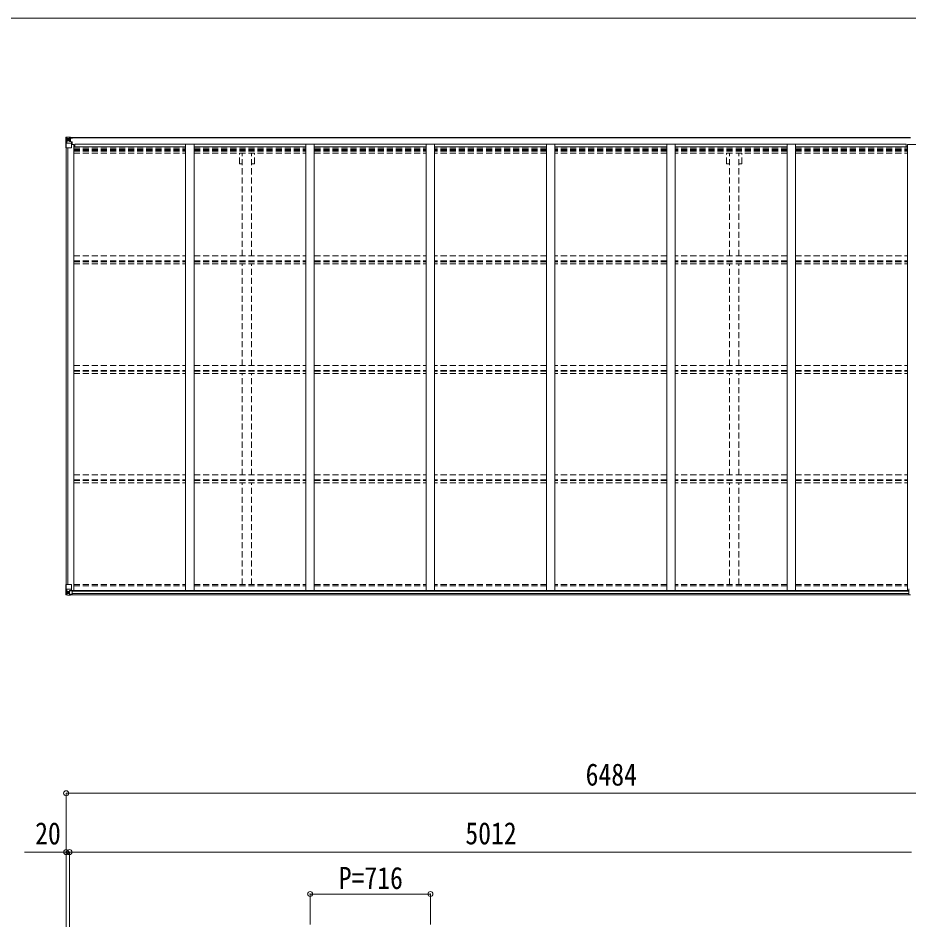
# Model space of a CAD drawing. Units: millimetres at full size, sheet at 1:30. Extents: x -8432 to 8432, y -5820 to 5820.
# Drawn here: x -42 to 5259, y 410 to 5820 of the extents above; entities that cross this region are included whole.
import ezdxf
from ezdxf.enums import TextEntityAlignment as Align

# ---------------------------------------------------------------- set-up
doc = ezdxf.new("R2010")
doc.units = ezdxf.units.MM
doc.header["$LTSCALE"] = 30
doc.header["$PDMODE"] = 32
doc.header["$PDSIZE"] = 30
doc.linetypes.add('DASHED1', pattern=[1.8, 1.2, -0.6])
for name, color, linetype, lineweight in [('0-3_ELV2', 4, 'Continuous', 9), ('0-4_TABLE1', 6, 'Continuous', 9), ('0-6_OTH_LINE', 6, 'Continuous', 9), ('F-0_240', 7, 'Continuous', 9)]:
    doc.layers.add(name, color=color, linetype=linetype, lineweight=lineweight)
doc.styles.add('ＭＳ ゴシック', font='')
doc.styles.get('ＭＳ ゴシック').set_extended_font_data('MS Gothic')

msp = doc.modelspace()

# ---------------------------------------------------------------- linework, layer by layer
at = {"layer": '0-3_ELV2'}
for p, q in [((264.72, 5109.65), (5268.72, 5109.65)), ((264.72, 5107.5), (5268.72, 5107.5)), ((243.22, 5048.88), (243.22, 2447.44)), ((252.92, 5048.88), (252.92, 2447.44)), ((288.22, 5067.53), (275.22, 5067.53)), ((288.22, 5067.53), (288.22, 2411.42)), ((288.22, 5053.85), (954.22, 5053.85)), ((295.72, 5053.85), (295.72, 5069.36)), ((295.72, 5069.36), (5242.72, 5069.36)), ((954.22, 5069.34), (954.22, 2411.42)), ((1004.22, 5069.34), (1004.22, 2411.42)), ((1004.22, 5053.85), (1670.22, 5053.85)), ((1670.22, 5069.34), (1670.22, 2411.42)), ((1720.22, 5069.34), (1720.22, 2411.42)), ((1720.22, 5053.85), (2386.22, 5053.85)), ((2386.22, 5069.34), (2386.22, 2411.42)), ((2436.22, 5069.34), (2436.22, 2411.42)), ((3102.22, 5053.85), (2436.22, 5053.85)), ((3102.22, 5069.34), (3102.22, 2411.42)), ((3152.22, 5069.34), (3152.22, 2411.42)), ((3818.22, 5053.85), (3152.22, 5053.85)), ((3818.22, 5069.34), (3818.22, 2411.42)), ((3868.22, 5069.34), (3868.22, 2411.42)), ((4534.22, 5053.85), (3868.22, 5053.85)), ((4534.22, 5069.34), (4534.22, 2411.42)), ((4584.22, 5069.34), (4584.22, 2411.42)), ((4584.22, 5053.85), (5250.22, 5053.85)), ((5242.72, 5053.85), (5242.72, 5069.36)), ((5250.22, 5067.52), (5300.22, 5067.52)), ((5250.22, 2411.42), (5250.22, 5067.52)), ((267.95, 2411.42), (5258.72, 2411.42)), ((269.72, 2385.65), (5268.72, 2385.65)), ((279.72, 2409.16), (5258.72, 2409.16)), ((279.72, 2393.54), (5258.72, 2393.54))]:
    msp.add_line(p, q, dxfattribs=at)
at = {"layer": '0-3_ELV2', "linetype": 'DASHED1'}
for p, q in [((288.22, 5045.45), (954.22, 5045.45)), ((288.22, 5037.25), (954.22, 5037.25)), ((288.22, 5033.32), (954.22, 5033.32)), ((1004.22, 5045.45), (1670.22, 5045.45)), ((1004.22, 5037.25), (1670.22, 5037.25)), ((1004.22, 5033.32), (1670.22, 5033.32)), ((1720.22, 5045.45), (2386.22, 5045.45)), ((1720.22, 5037.25), (2386.22, 5037.25)), ((1720.22, 5033.32), (2386.22, 5033.32)), ((3102.22, 5045.45), (2436.22, 5045.45)), ((3102.22, 5037.25), (2436.22, 5037.25)), ((3102.22, 5033.32), (2436.22, 5033.32)), ((3818.22, 5045.45), (3152.22, 5045.45)), ((3818.22, 5037.25), (3152.22, 5037.25)), ((3818.22, 5033.32), (3152.22, 5033.32)), ((4534.22, 5045.45), (3868.22, 5045.45)), ((4534.22, 5037.25), (3868.22, 5037.25)), ((4534.22, 5033.32), (3868.22, 5033.32)), ((4584.22, 5045.45), (5250.22, 5045.45)), ((4584.22, 5037.25), (5250.22, 5037.25)), ((4584.22, 5033.32), (5250.22, 5033.32)), ((288.22, 5028.24), (954.22, 5028.24)), ((288.22, 5015.24), (954.22, 5015.24)), ((1004.22, 5028.24), (1670.22, 5028.24)), ((1004.22, 5015.24), (1670.22, 5015.24)), ((1274.02, 4953.65), (1274.02, 5015.24)), ((1291.72, 4404.12), (1291.72, 5015.24)), ((1346.72, 4404.12), (1346.72, 5015.24)), ((1364.42, 4953.65), (1364.42, 5015.24)), ((1720.22, 5028.24), (2386.22, 5028.24)), ((1720.22, 5015.24), (2386.22, 5015.24)), ((3102.22, 5028.24), (2436.22, 5028.24)), ((3102.22, 5015.24), (2436.22, 5015.24)), ((3818.22, 5028.24), (3152.22, 5028.24)), ((3818.22, 5015.24), (3152.22, 5015.24)), ((4534.22, 5028.24), (3868.22, 5028.24)), ((4534.22, 5015.24), (3868.22, 5015.24)), ((4174.02, 4953.65), (4174.02, 5015.24)), ((4191.72, 4404.12), (4191.72, 5015.24)), ((4246.72, 4404.12), (4246.72, 5015.24)), ((4264.42, 4953.65), (4264.42, 5015.24)), ((4584.22, 5028.24), (5250.22, 5028.24)), ((4584.22, 5015.24), (5250.22, 5015.24)), ((1274.02, 4953.65), (1291.72, 4953.65)), ((1346.72, 4953.65), (1364.42, 4953.65)), ((4174.02, 4953.65), (4191.72, 4953.65)), ((4246.72, 4953.65), (4264.42, 4953.65)), ((288.22, 4404.12), (954.19, 4404.12)), ((1004.22, 4404.12), (1670.19, 4404.12)), ((1720.22, 4404.12), (2386.19, 4404.12)), ((3102.22, 4404.12), (2436.22, 4404.12)), ((3818.22, 4404.12), (3152.22, 4404.12)), ((4534.19, 4404.12), (3868.22, 4404.12)), ((4584.22, 4404.12), (5250.22, 4404.12)), ((288.22, 4374.39), (954.19, 4374.39)), ((288.22, 4369.84), (954.19, 4369.84)), ((288.22, 4356.83), (954.19, 4356.83)), ((1004.22, 4374.39), (1670.19, 4374.39)), ((1004.22, 4369.84), (1670.19, 4369.84)), ((1004.22, 4356.83), (1670.19, 4356.83)), ((1291.72, 3752.34), (1291.72, 4356.83)), ((1346.72, 3752.34), (1346.72, 4356.83)), ((1720.22, 4374.39), (2386.19, 4374.39)), ((1720.22, 4369.84), (2386.19, 4369.84)), ((1720.22, 4356.83), (2386.19, 4356.83)), ((3102.22, 4374.39), (2436.22, 4374.39)), ((3102.22, 4369.84), (2436.22, 4369.84)), ((3102.22, 4356.83), (2436.22, 4356.83)), ((3818.22, 4374.39), (3152.22, 4374.39)), ((3818.22, 4369.84), (3152.22, 4369.84)), ((3818.22, 4356.83), (3152.22, 4356.83)), ((4534.19, 4374.39), (3868.22, 4374.39)), ((4534.19, 4369.84), (3868.22, 4369.84)), ((4534.19, 4356.83), (3868.22, 4356.83)), ((4191.72, 3752.34), (4191.72, 4356.83)), ((4246.72, 3752.34), (4246.72, 4356.83)), ((4584.22, 4374.39), (5250.22, 4374.39)), ((4584.22, 4369.84), (5250.22, 4369.84)), ((4584.22, 4356.83), (5250.22, 4356.83)), ((288.22, 3752.46), (954.19, 3752.46)), ((1004.22, 3752.46), (1670.19, 3752.46)), ((1720.22, 3752.46), (2386.19, 3752.46)), ((3102.22, 3752.46), (2436.22, 3752.46)), ((3818.22, 3752.46), (3152.22, 3752.46)), ((4534.19, 3752.46), (3868.22, 3752.46)), ((4584.22, 3752.46), (5250.22, 3752.46)), ((288.22, 3722.73), (954.19, 3722.73)), ((288.22, 3718.18), (954.19, 3718.18)), ((288.22, 3705.17), (954.19, 3705.17)), ((1004.22, 3722.73), (1670.19, 3722.73)), ((1004.22, 3718.18), (1670.19, 3718.18)), ((1004.22, 3705.17), (1670.19, 3705.17)), ((1291.72, 3100.68), (1291.72, 3703.97)), ((1346.72, 3100.68), (1346.72, 3703.97)), ((1720.22, 3722.73), (2386.19, 3722.73)), ((1720.22, 3718.18), (2386.19, 3718.18)), ((1720.22, 3705.17), (2386.19, 3705.17)), ((3102.22, 3722.73), (2436.22, 3722.73)), ((3102.22, 3718.18), (2436.22, 3718.18)), ((3102.22, 3705.17), (2436.22, 3705.17)), ((3818.22, 3722.73), (3152.22, 3722.73)), ((3818.22, 3718.18), (3152.22, 3718.18)), ((3818.22, 3705.17), (3152.22, 3705.17)), ((4534.19, 3722.73), (3868.22, 3722.73)), ((4534.19, 3718.18), (3868.22, 3718.18)), ((4534.19, 3705.17), (3868.22, 3705.17)), ((4191.72, 3100.68), (4191.72, 3703.97)), ((4246.72, 3100.68), (4246.72, 3703.97)), ((4584.22, 3722.73), (5250.22, 3722.73)), ((4584.22, 3718.18), (5250.22, 3718.18)), ((4584.22, 3705.17), (5250.22, 3705.17)), ((288.22, 3100.8), (954.19, 3100.8)), ((1004.22, 3100.8), (1670.19, 3100.8)), ((1720.22, 3100.8), (2386.19, 3100.8)), ((3102.22, 3100.8), (2436.22, 3100.8)), ((3818.22, 3100.8), (3152.22, 3100.8)), ((4534.19, 3100.8), (3868.22, 3100.8)), ((4584.22, 3100.8), (5250.22, 3100.8)), ((288.22, 3071.07), (954.19, 3071.07)), ((288.22, 3066.52), (954.19, 3066.52)), ((288.22, 3053.51), (954.19, 3053.51)), ((1004.22, 3071.07), (1670.19, 3071.07)), ((1004.22, 3066.52), (1670.19, 3066.52)), ((1004.22, 3053.51), (1670.19, 3053.51)), ((1291.72, 2447.59), (1291.72, 3052.31)), ((1346.72, 2447.59), (1346.72, 3052.31)), ((1720.22, 3071.07), (2386.19, 3071.07)), ((1720.22, 3066.52), (2386.19, 3066.52)), ((1720.22, 3053.51), (2386.19, 3053.51)), ((3102.22, 3071.07), (2436.22, 3071.07)), ((3102.22, 3066.52), (2436.22, 3066.52)), ((3102.22, 3053.51), (2436.22, 3053.51)), ((3818.22, 3071.07), (3152.22, 3071.07)), ((3818.22, 3066.52), (3152.22, 3066.52)), ((3818.22, 3053.51), (3152.22, 3053.51)), ((4534.19, 3071.07), (3868.22, 3071.07)), ((4534.19, 3066.52), (3868.22, 3066.52)), ((4534.19, 3053.51), (3868.22, 3053.51)), ((4191.72, 2447.59), (4191.72, 3052.31)), ((4246.72, 2447.59), (4246.72, 3052.31)), ((4584.22, 3071.07), (5250.22, 3071.07)), ((4584.22, 3066.52), (5250.22, 3066.52)), ((4584.22, 3053.51), (5250.22, 3053.51)), ((288.22, 2447.59), (954.22, 2447.59)), ((288.22, 2439.25), (954.22, 2439.25)), ((1004.22, 2447.59), (1670.22, 2447.59)), ((1004.22, 2439.25), (1670.22, 2439.25)), ((1720.22, 2447.59), (2386.22, 2447.59)), ((1720.22, 2439.25), (2386.22, 2439.25)), ((3102.22, 2447.59), (2436.22, 2447.59)), ((3102.22, 2439.25), (2436.22, 2439.25)), ((3818.22, 2447.59), (3152.22, 2447.59)), ((3818.22, 2439.25), (3152.22, 2439.25)), ((4534.22, 2447.59), (3868.22, 2447.59)), ((4534.22, 2439.25), (3868.22, 2439.25)), ((4584.22, 2447.59), (5250.22, 2447.59)), ((4584.22, 2439.25), (5250.22, 2439.25))]:
    msp.add_line(p, q, dxfattribs=at)
at = {"layer": '0-4_TABLE1'}
for p, q in [((241.22, 5109.59), (241.22, 5048.88)), ((269.72, 5112.27), (242.16, 5110.59)), ((242.16, 5110.54), (242.16, 5110.58)), ((251.13, 5110.97), (243.2, 5110.5)), ((244.06, 5109.53), (244.06, 5109.46)), ((244.06, 5048.88), (244.06, 5109.46)), ((244.61, 5075.76), (248.75, 5087.84)), ((248.03, 5106.09), (245.3, 5109.75)), ((248.88, 5102.58), (251.22, 5102.64)), ((248.88, 5089.11), (248.88, 5102.58)), ((251.22, 5089.08), (248.88, 5089.11)), ((263.22, 5111.76), (251.22, 5110.98)), ((264.72, 5102.63), (251.22, 5102.63)), ((264.72, 5089.08), (251.22, 5089.08)), ((251.22, 5089.08), (251.22, 5089.08)), ((256.7, 5095.44), (256.7, 5094.48)), ((263.22, 5085.78), (263.22, 5111.88)), ((263.22, 5110.99), (269.72, 5111.39)), ((264.72, 5106.17), (263.22, 5106.17)), ((269.72, 5110.46), (264.72, 5110.38)), ((273.22, 5105.81), (264.72, 5105.81)), ((268.72, 5100.88), (264.72, 5100.88)), ((268.72, 5092.67), (264.72, 5092.67)), ((264.83, 5104.51), (268.72, 5104.51)), ((265.21, 5104.88), (275.22, 5104.97)), ((265.21, 5104.72), (265.21, 5104.88)), ((280.22, 5104.85), (265.21, 5104.72)), ((265.22, 5106.84), (265.22, 5104.88)), ((273.22, 5106.84), (265.22, 5106.84)), ((273.22, 5106.81), (265.22, 5106.81)), ((268.72, 5084.77), (268.72, 5104.74)), ((269.72, 5109.65), (269.72, 5112.27)), ((273.22, 5105.81), (273.22, 5107.5)), ((274.72, 5110.08), (274.72, 5109.65)), ((275.02, 5110.08), (274.72, 5110.08)), ((275.02, 5110.08), (276.71, 5109.65)), ((275.22, 5106.58), (281.22, 5106.58)), ((280.22, 5107.5), (280.22, 5106.58)), ((281.22, 5104.9), (281.22, 5107.5)), ((241.22, 5048.88), (274.22, 5048.88)), ((244.61, 5075.76), (251.22, 5075.54)), ((251.22, 5075.54), (275.22, 5075.54)), ((264.04, 5085.52), (274.39, 5083.87)), ((264.04, 5084.89), (264.04, 5085.52)), ((274.39, 5083.23), (264.04, 5084.89)), ((274.39, 5083.87), (274.39, 5083.23)), ((274.67, 5083.79), (279.72, 5083.75)), ((275.22, 5049.88), (275.22, 5082.97)), ((279.72, 5082.03), (275.22, 5082)), ((279.72, 5071.88), (275.22, 5071.88)), ((278.72, 5083.75), (278.72, 5082.02)), ((279.72, 5067.53), (279.72, 5083.75)), ((241.22, 2447.44), (274.22, 2447.44)), ((241.22, 2386.73), (241.22, 2447.44)), ((244.06, 2447.44), (244.06, 2386.86)), ((275.22, 2446.44), (275.22, 2413.34)), ((242.16, 2385.77), (242.16, 2385.73)), ((251.13, 2385.35), (243.2, 2385.82)), ((244.06, 2386.79), (244.06, 2386.86)), ((244.61, 2420.56), (251.22, 2420.77)), ((244.61, 2420.56), (248.75, 2408.48)), ((248.03, 2390.23), (245.3, 2386.56)), ((251.22, 2407.24), (248.88, 2407.21)), ((248.88, 2407.21), (248.88, 2393.74)), ((248.88, 2393.74), (251.22, 2393.68)), ((251.22, 2420.77), (275.22, 2420.77)), ((251.22, 2407.24), (251.22, 2407.24)), ((263.22, 2407.24), (251.22, 2407.24)), ((251.22, 2393.68), (263.22, 2393.68)), ((263.22, 2384.56), (251.22, 2385.34)), ((255.74, 2400.88), (255.74, 2401.84)), ((263.22, 2411.23), (269.72, 2411.23)), ((263.22, 2411.23), (263.22, 2384.44)), ((274.39, 2413.09), (264.04, 2411.43)), ((264.04, 2411.43), (264.04, 2411.23)), ((266.74, 2411.23), (274.39, 2412.45)), ((269.72, 2411.23), (278.72, 2411.2)), ((269.72, 2384.04), (269.72, 2389.99)), ((278.72, 2389.42), (269.72, 2389.36)), ((274.39, 2412.45), (274.39, 2413.09)), ((279.72, 2410.29), (279.72, 2390.13)), ((5258.72, 2389.51), (5258.72, 2421.83)), ((5258.72, 2389.51), (5258.72, 2389.47))]:
    msp.add_line(p, q, dxfattribs=at)
for points in [[(254.78, 5096.4), (253.82, 5096.4), (253.82, 5097.36), (254.78, 5097.36)], [(255.74, 5098.32), (255.74, 5099.28), (256.7, 5099.28), (256.7, 5098.32)], [(256.7, 5094.48), (255.74, 5094.48), (255.74, 5095.44)], [(257.66, 5097.36), (258.62, 5097.36), (258.62, 5096.4), (257.66, 5096.4)], [(269.72, 5110.88), (264.72, 5110.88), (264.72, 5085.41)], [(275.22, 5106.58), (275.22, 5104.96), (281.22, 5105.01)], [(242.16, 2385.73), (251.22, 2385.18), (269.72, 2384.04)], [(254.78, 2398.96), (253.82, 2398.96), (253.82, 2399.92), (254.78, 2399.92)], [(255.74, 2401.84), (256.7, 2401.84), (256.7, 2400.88)], [(256.7, 2398), (256.7, 2397.04), (255.74, 2397.04), (255.74, 2398)], [(257.66, 2399.92), (258.62, 2399.92), (258.62, 2398.96), (257.66, 2398.96)], [(279.72, 2390.13), (279.71, 2390.02), (269.72, 2389.99)]]:
    msp.add_lwpolyline(points, dxfattribs=at)
for centre in [(256.22, 5096.88), (256.22, 2399.44)]:
    msp.add_circle(centre, 5.3, dxfattribs=at)
for centre, radius, start, end in [((242.22, 5109.59), 0.999, 93.4424, 179.95083), ((242.22, 5109.59), 1, 93.50017, 180.00079), ((242.22, 5109.55), 0.999, 93.4424, 179.95083), ((243.37, 5123.2), 12.7, 269.24466, 275.10311), ((245.34, 5109.58), 1.28, 131.17831, 182.45895), ((254.78, 5098.32), 0.96, 270, 0), ((254.78, 5095.44), 0.96, 0, 90), ((257.66, 5098.32), 0.96, 180, 270), ((257.66, 5095.44), 0.96, 90, 180), ((264.15, 5086.45), 0.937, 182.32209, 263.26766), ((264.15, 5085.82), 0.937, 182.32209, 263.26766), ((265.22, 5107.34), 0.5, 179.99802, 269.99691), ((265.22, 5107.31), 0.5, 180.00109, 270.00109), ((265.22, 5104.38), 0.5, 90.52895, 180.04464), ((265.23, 5104.2), 0.513, 91.88028, 181.04707), ((280.35, 5112.54), 7.69, 268.96999, 276.43426), ((274.22, 5049.88), 1, 270, 0), ((274.28, 5082.94), 0.937, 2.32209, 83.26766), ((274.28, 5082.3), 0.937, 2.32209, 83.26766), ((274.22, 2446.44), 1, 0, 90), ((242.22, 2386.77), 0.999, 180.04917, 266.5576), ((242.22, 2386.73), 0.999, 180.04917, 266.5576), ((242.22, 2386.73), 1, 179.99921, 266.49983), ((243.37, 2373.12), 12.7, 84.89689, 90.75534), ((245.34, 2386.73), 1.28, 177.54105, 228.82169), ((254.78, 2400.88), 0.96, 270, 0), ((254.78, 2398), 0.96, 0, 90), ((257.66, 2400.88), 0.96, 180, 270), ((257.66, 2398), 0.96, 90, 180), ((264.15, 2410.5), 0.937, 96.73234, 129.06602), ((274.28, 2414.02), 0.937, 276.73234, 357.67791), ((274.28, 2413.38), 0.937, 276.73234, 357.67791), ((5259.72, 2421.83), 1, 90, 180)]:
    msp.add_arc(centre, radius, start, end, dxfattribs=at)
for centre, major_axis, ratio, start_param, end_param in [((443.16, 5122.9), (201, 12.36), 0.060933, 3.1373463, 3.1378449), ((244.16, 5110.67), (2, 0.12), 0.060933, 3.1378449, 4.2119296), ((244.35, 5107.57), (-0.02, 3), 0.466854, 5.5234897, 6.1575023), ((246.01, 5102.5), (0.03, 5), 0.573921, 4.7320603, 5.5159136), ((247.48, 5089.13), (0, 3), 0.468246, 4.2703918, 4.7058971), ((169.47, 5102.63), (81.75, 0), 0.061163, 0, 0.0007725), ((245.33, 5078.11), (0.85, 2.32), 0.403757, 2.3087461, 3.2744049), ((244.16, 2385.65), (2, -0.12), 0.060933, 2.0712557, 3.1453404), ((443.16, 2373.42), (201, -12.36), 0.060933, 3.1453404, 3.145839), ((245.33, 2418.21), (0.85, -2.32), 0.403757, 3.0087805, 3.9744392), ((244.35, 2388.75), (-0.02, -3), 0.466854, 0.125683, 0.7596956), ((246.01, 2393.82), (0.03, -5), 0.573921, 0.7672717, 1.551125), ((247.48, 2407.19), (0, -3), 0.468246, 1.5772882, 2.0127935), ((169.47, 2393.68), (81.75, 0), 0.061163, 6.2824128, 6.2831853), ((278.72, 2410.29), (1, -0.021), 0.906239, 0.0187047, 1.589501), ((278.72, 2390.12), (1, 0.012), 0.707053, 4.7036637, 6.124411)]:
    msp.add_ellipse(centre, major_axis=major_axis, ratio=ratio, start_param=start_param, end_param=end_param, dxfattribs=at)
at = {"layer": '0-6_OTH_LINE'}
for p, q in [((243.22, 1205.15), (243.22, 412.5)), ((243.22, 1205.15), (6727.22, 1205.15)), ((243.22, 855.15), (243.22, 409.74)), ((243.22, 855.15), (263.22, 855.15)), ((263.22, 855.15), (263.22, 409.74)), ((263.22, 855.15), (5275.22, 855.15)), ((1695.22, 605.15), (1695.22, 422.7)), ((1695.22, 605.15), (2411.22, 605.15)), ((2411.22, 605.15), (2411.22, 422.7))]:
    msp.add_line(p, q, dxfattribs=at)
at = {"layer": '0-6_OTH_LINE', "lineweight": 18}
msp.add_line((243.22, 855.15), (-5.62, 855.15), dxfattribs=at)
at = {"layer": '0-6_OTH_LINE'}
for p in [(243.22, 1205.15), (243.22, 855.15), (263.22, 855.15), (1695.22, 605.15), (2411.22, 605.15)]:
    msp.add_point(p, dxfattribs=at)
at = {"layer": 'F-0_240', "color": 5}
msp.add_line((-8432.06, 5820), (8007.94, 5820), dxfattribs=at)

# ---------------------------------------------------------------- texts
at = {"layer": '0-6_OTH_LINE', "color": 7, "style": 'ＭＳ ゴシック', "width": 0.85}
for s, p in [('6484', (3335.22, 1211.15)), ('20', (58.63, 860.77)), ('5012', (2619.22, 861.15)), ('P=716', (1865.72, 595.15))]:
    msp.add_text(s, height=132, dxfattribs=at).set_placement(p, align=Align.BOTTOM_LEFT)

doc.saveas('drawing.dxf')
